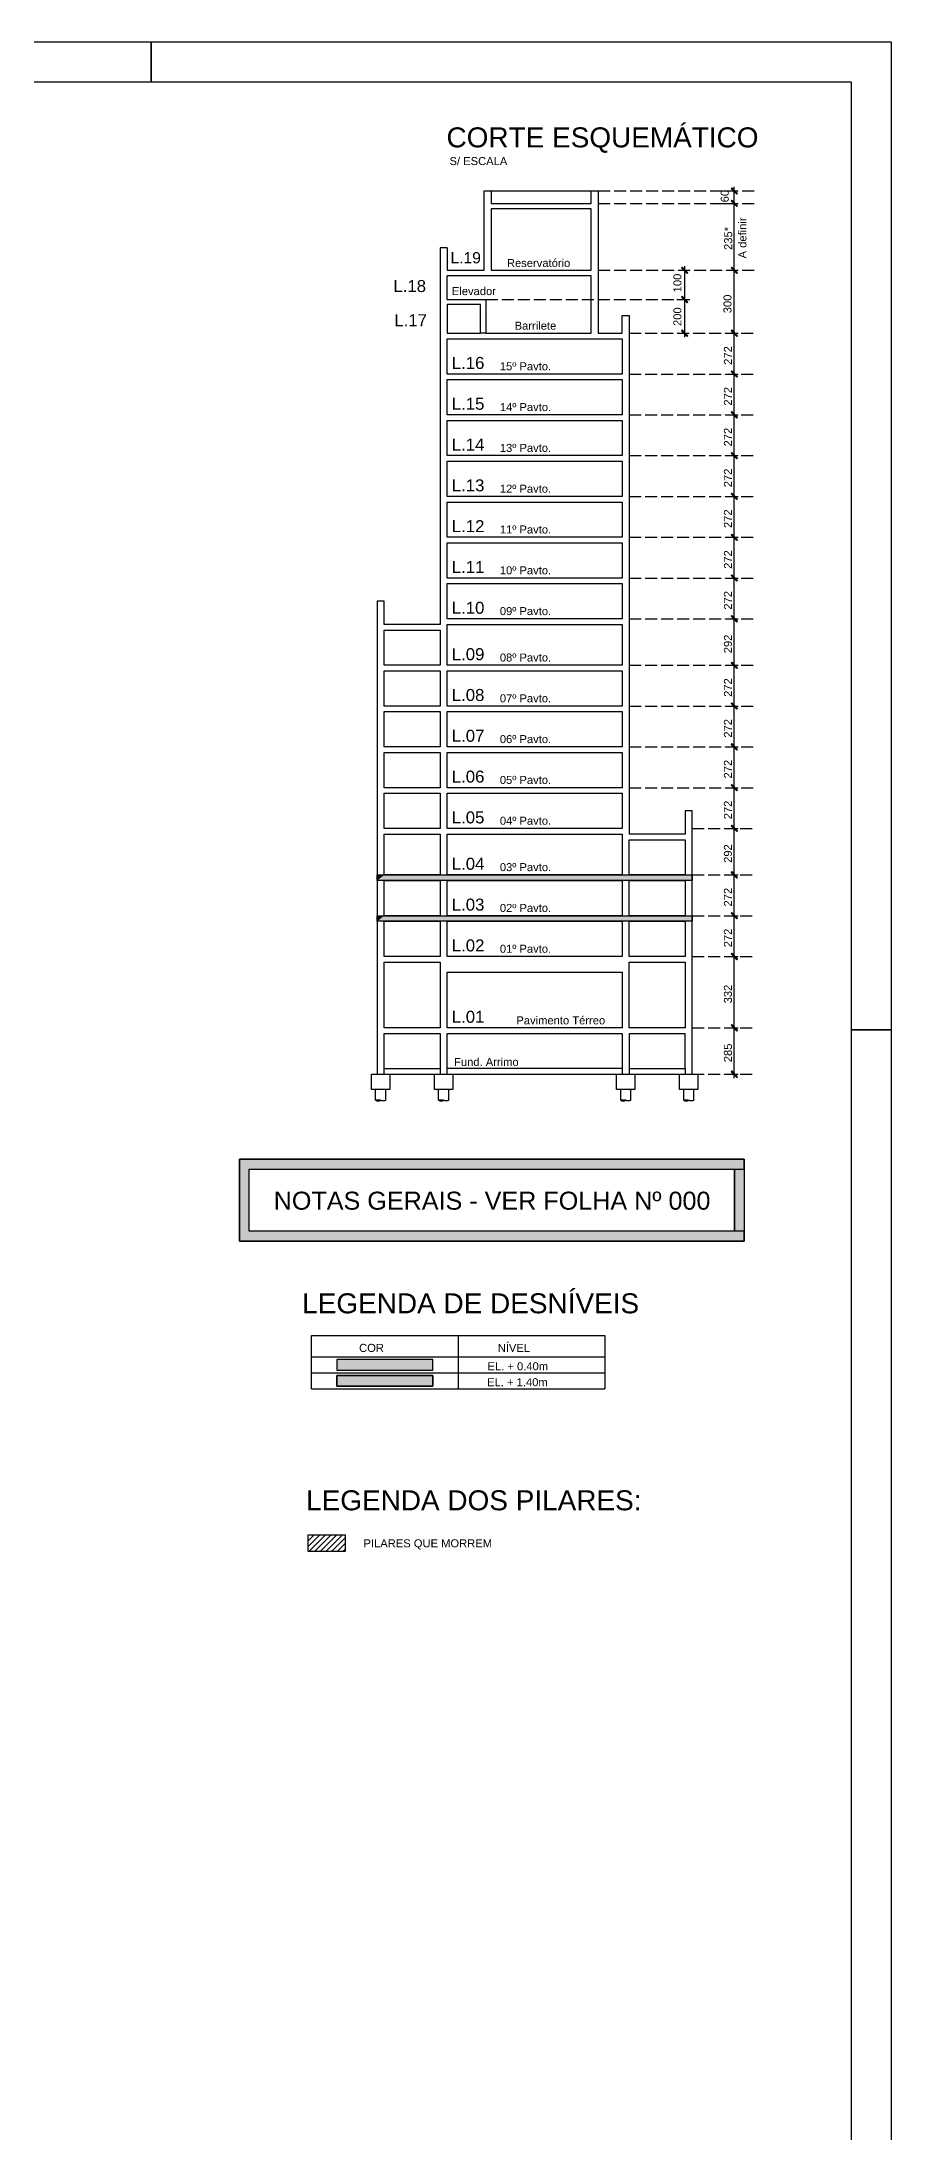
# Model space of a CAD drawing. Extents: x 0 to 119, y 0 to 84.
# Drawn here: x 97.7 to 118.9, y 31.8 to 84.1 of the extents above; entities that cross this region are included whole.
import ezdxf

# ---------------------------------------------------------------- set-up
doc = ezdxf.new("R2010")
doc.units = 0
doc.header["$MEASUREMENT"] = 0
doc.linetypes.add('ESTILO_TQS_0005', pattern=[0.4, 0.3, -0.1])
for name, color, linetype in [('1', 1, 'CONTINUOUS'), ('16', 10, 'CONTINUOUS'), ('2', 2, 'CONTINUOUS'), ('3', 3, 'CONTINUOUS'), ('4', 4, 'CONTINUOUS'), ('41', 41, 'CONTINUOUS'), ('5', 5, 'CONTINUOUS'), ('7', 7, 'CONTINUOUS'), ('8', 8, 'CONTINUOUS')]:
    doc.layers.add(name, color=color, linetype=linetype)
doc.styles.add('TQS_ARIAL', font='arial.ttf')

msp = doc.modelspace()

# ---------------------------------------------------------------- linework, layer by layer
at = {"layer": '1', "linetype": 'Continuous'}
for p, q in [((114.978347, 79.960665), (114.978347, 80.471772)), ((108.902285, 80.371772), (111.402285, 80.371772)), ((114.591565, 80.060665), (115.078347, 80.060665)), ((114.7015, 80.371772), (115.078347, 80.371772)), ((114.934956, 80.060665), (115.078347, 80.060665)), ((114.978347, 78.28858), (114.978347, 80.160665)), ((113.625111, 78.38858), (113.840489, 78.38858)), ((113.740489, 77.55694), (113.740489, 78.48858)), ((114.80666, 78.38858), (115.078347, 78.38858)), ((114.810012, 78.38858), (115.078347, 78.38858)), ((114.978347, 76.715436), (114.978347, 78.48858)), ((113.539544, 77.65694), (113.840489, 77.65694)), ((113.568803, 77.65694), (113.840489, 77.65694)), ((113.740489, 76.715436), (113.740489, 77.75694)), ((113.568803, 76.815436), (113.840489, 76.815436)), ((114.80666, 76.815436), (115.078347, 76.815436)), ((114.84166, 76.815436), (115.078347, 76.815436)), ((114.978347, 75.695436), (114.978347, 76.915436)), ((114.80666, 75.795436), (115.078347, 75.795436)), ((114.84166, 75.795436), (115.078347, 75.795436)), ((114.978347, 74.675436), (114.978347, 75.895436)), ((114.80666, 74.775436), (115.078347, 74.775436)), ((114.84166, 74.775436), (115.078347, 74.775436)), ((114.978347, 73.655436), (114.978347, 74.875436)), ((114.80666, 73.755436), (115.078347, 73.755436)), ((114.84166, 73.755436), (115.078347, 73.755436)), ((114.978347, 72.635436), (114.978347, 73.855436)), ((114.80666, 72.735436), (115.078347, 72.735436)), ((114.84166, 72.735436), (115.078347, 72.735436)), ((114.978347, 71.615436), (114.978347, 72.835436)), ((114.80666, 71.715436), (115.078347, 71.715436)), ((114.84166, 71.715436), (115.078347, 71.715436)), ((114.978347, 70.595436), (114.978347, 71.815436)), ((114.80666, 70.695436), (115.078347, 70.695436)), ((114.84166, 70.695436), (115.078347, 70.695436)), ((114.978347, 69.575436), (114.978347, 70.795436)), ((114.80666, 69.675436), (115.078347, 69.675436)), ((114.84166, 69.675436), (115.078347, 69.675436)), ((114.978347, 68.415436), (114.978347, 69.775436)), ((114.80666, 68.515436), (115.078347, 68.515436)), ((114.84166, 68.515436), (115.078347, 68.515436)), ((114.978347, 67.395436), (114.978347, 68.615436)), ((114.80666, 67.495436), (115.078347, 67.495436)), ((114.84166, 67.495436), (115.078347, 67.495436)), ((114.978347, 66.375436), (114.978347, 67.595436)), ((114.80666, 66.475436), (115.078347, 66.475436)), ((114.84166, 66.475436), (115.078347, 66.475436)), ((114.978347, 65.355436), (114.978347, 66.575436)), ((114.80666, 65.455436), (115.078347, 65.455436)), ((114.84166, 65.455436), (115.078347, 65.455436)), ((114.978347, 64.335436), (114.978347, 65.555436)), ((114.80666, 64.435436), (115.078347, 64.435436)), ((114.84166, 64.435436), (115.078347, 64.435436)), ((114.978347, 63.175436), (114.978347, 64.535436)), ((114.80666, 63.275436), (115.078347, 63.275436)), ((114.84166, 63.275436), (115.078347, 63.275436)), ((114.978347, 62.155436), (114.978347, 63.375436)), ((114.80666, 62.255436), (115.078347, 62.255436)), ((114.84166, 62.255436), (115.078347, 62.255436)), ((114.978347, 61.135436), (114.978347, 62.355436)), ((114.905301, 61.235436), (115.078347, 61.235436)), ((114.905301, 61.235436), (115.078347, 61.235436)), ((114.978347, 59.352354), (114.978347, 61.335436)), ((114.905301, 59.452354), (115.078347, 59.452354)), ((114.905301, 59.452354), (115.078347, 59.452354)), ((114.978347, 58.192362), (114.978347, 59.552354)), ((114.80666, 58.292362), (115.078347, 58.292362)), ((104.405023, 51.757744), (111.738283, 51.757744)), ((104.405023, 50.424427), (104.405023, 51.757744)), ((108.071653, 51.757744), (108.071653, 51.224411)), ((111.738283, 51.757744), (111.738283, 50.424427)), ((104.405023, 51.224427), (111.738283, 51.224427)), ((108.071653, 51.224411), (108.071653, 50.424427)), ((104.405023, 50.824421), (111.738283, 50.824421)), ((104.405023, 50.824421), (111.738283, 50.824421)), ((108.071653, 50.824421), (108.071653, 50.824421)), ((104.405023, 50.424427), (111.738283, 50.424427))]:
    msp.add_line(p, q, dxfattribs=at)
at = {"layer": '1', "linetype": 'ESTILO_TQS_0005'}
for p, q in [((111.577285, 80.371772), (115.486035, 80.371772)), ((111.577285, 80.060665), (115.486035, 80.060665)), ((111.577285, 78.38858), (115.472937, 78.38858)), ((108.770177, 77.65694), (113.91916, 77.65694)), ((112.352285, 76.815436), (115.486035, 76.815436)), ((112.352285, 75.795436), (115.486035, 75.795436)), ((112.352285, 74.775436), (115.486035, 74.775436)), ((112.352285, 73.755436), (115.486035, 73.755436)), ((112.352285, 72.735436), (115.486035, 72.735436)), ((112.352285, 71.715436), (115.486035, 71.715436)), ((112.352285, 70.695436), (115.486035, 70.695436)), ((112.352285, 69.675436), (115.486035, 69.675436)), ((112.352285, 68.515436), (115.486035, 68.515436)), ((112.352285, 67.495436), (115.486035, 67.495436)), ((112.352285, 66.475436), (115.486035, 66.475436)), ((112.352285, 65.455436), (115.486035, 65.455436)), ((113.927285, 64.435436), (115.486035, 64.435436)), ((113.927285, 63.275436), (115.486035, 63.275436)), ((113.927285, 62.255436), (115.486035, 62.255436)), ((113.927285, 61.235436), (115.486035, 61.235436)), ((113.927285, 59.452354), (115.486035, 59.452354)), ((113.927285, 58.292362), (115.486035, 58.292362))]:
    msp.add_line(p, q, dxfattribs=at)
at = {"layer": '1', "linetype": 'Continuous'}
for points in [[(44.900062, 84.099942), (63.400062, 84.099942), (63.400062, 83.099942), (63.400062, 84.099942), (81.900062, 84.099942), (81.900062, 83.099942), (81.900062, 84.099942), (100.400062, 84.099942), (100.400062, 83.099942), (100.400062, 84.099942), (118.900062, 84.099942), (118.900062, 59.399942), (117.900062, 59.399942), (118.900062, 59.399942), (118.900062, 29.699942)], [(115.057907, 80.309889), (114.915002, 80.452795), (114.897324, 80.435117), (115.04023, 80.292212), (115.057907, 80.309889)], [(115.057907, 79.998782), (114.915002, 80.141687), (114.897324, 80.12401), (115.04023, 79.981104), (115.057907, 79.998782)], [(115.057907, 79.998782), (114.915002, 80.141687), (114.897324, 80.12401), (115.04023, 79.981104), (115.057907, 79.998782)], [(113.82005, 78.326697), (113.677144, 78.469603), (113.659467, 78.451925), (113.802372, 78.30902), (113.82005, 78.326697)], [(115.057907, 78.326697), (114.915002, 78.469603), (114.897324, 78.451925), (115.04023, 78.30902), (115.057907, 78.326697)], [(115.057907, 78.326697), (114.915002, 78.469603), (114.897324, 78.451925), (115.04023, 78.30902), (115.057907, 78.326697)], [(113.82005, 77.595057), (113.677144, 77.737962), (113.659467, 77.720285), (113.802372, 77.577379), (113.82005, 77.595057)], [(113.82005, 77.595057), (113.677144, 77.737962), (113.659467, 77.720285), (113.802372, 77.577379), (113.82005, 77.595057)], [(113.82005, 76.753553), (113.677144, 76.896459), (113.659467, 76.878781), (113.802372, 76.735876), (113.82005, 76.753553)], [(115.057907, 76.753553), (114.915002, 76.896459), (114.897324, 76.878781), (115.04023, 76.735876), (115.057907, 76.753553)], [(115.057907, 76.753553), (114.915002, 76.896459), (114.897324, 76.878781), (115.04023, 76.735876), (115.057907, 76.753553)], [(115.057907, 75.733553), (114.915002, 75.876459), (114.897324, 75.858781), (115.04023, 75.715876), (115.057907, 75.733553)], [(115.057907, 75.733553), (114.915002, 75.876459), (114.897324, 75.858781), (115.04023, 75.715876), (115.057907, 75.733553)], [(115.057907, 74.713553), (114.915002, 74.856459), (114.897324, 74.838781), (115.04023, 74.695876), (115.057907, 74.713553)], [(115.057907, 74.713553), (114.915002, 74.856459), (114.897324, 74.838781), (115.04023, 74.695876), (115.057907, 74.713553)], [(115.057907, 73.693553), (114.915002, 73.836459), (114.897324, 73.818781), (115.04023, 73.675876), (115.057907, 73.693553)], [(115.057907, 73.693553), (114.915002, 73.836459), (114.897324, 73.818781), (115.04023, 73.675876), (115.057907, 73.693553)], [(115.057907, 72.673553), (114.915002, 72.816459), (114.897324, 72.798781), (115.04023, 72.655876), (115.057907, 72.673553)], [(115.057907, 72.673553), (114.915002, 72.816459), (114.897324, 72.798781), (115.04023, 72.655876), (115.057907, 72.673553)], [(115.057907, 71.653553), (114.915002, 71.796459), (114.897324, 71.778781), (115.04023, 71.635876), (115.057907, 71.653553)], [(115.057907, 71.653553), (114.915002, 71.796459), (114.897324, 71.778781), (115.04023, 71.635876), (115.057907, 71.653553)], [(115.057907, 70.633553), (114.915002, 70.776459), (114.897324, 70.758781), (115.04023, 70.615876), (115.057907, 70.633553)], [(115.057907, 70.633553), (114.915002, 70.776459), (114.897324, 70.758781), (115.04023, 70.615876), (115.057907, 70.633553)], [(115.057907, 69.613553), (114.915002, 69.756459), (114.897324, 69.738781), (115.04023, 69.595876), (115.057907, 69.613553)], [(115.057907, 69.613553), (114.915002, 69.756459), (114.897324, 69.738781), (115.04023, 69.595876), (115.057907, 69.613553)], [(115.057907, 68.453553), (114.915002, 68.596459), (114.897324, 68.578781), (115.04023, 68.435876), (115.057907, 68.453553)], [(115.057907, 68.453553), (114.915002, 68.596459), (114.897324, 68.578781), (115.04023, 68.435876), (115.057907, 68.453553)], [(115.057907, 67.433553), (114.915002, 67.576459), (114.897324, 67.558781), (115.04023, 67.415876), (115.057907, 67.433553)], [(115.057907, 67.433553), (114.915002, 67.576459), (114.897324, 67.558781), (115.04023, 67.415876), (115.057907, 67.433553)], [(115.057907, 66.413553), (114.915002, 66.556459), (114.897324, 66.538781), (115.04023, 66.395876), (115.057907, 66.413553)], [(115.057907, 66.413553), (114.915002, 66.556459), (114.897324, 66.538781), (115.04023, 66.395876), (115.057907, 66.413553)], [(115.057907, 65.393553), (114.915002, 65.536459), (114.897324, 65.518781), (115.04023, 65.375876), (115.057907, 65.393553)], [(115.057907, 65.393553), (114.915002, 65.536459), (114.897324, 65.518781), (115.04023, 65.375876), (115.057907, 65.393553)], [(115.057907, 64.373553), (114.915002, 64.516459), (114.897324, 64.498781), (115.04023, 64.355876), (115.057907, 64.373553)], [(115.057907, 64.373553), (114.915002, 64.516459), (114.897324, 64.498781), (115.04023, 64.355876), (115.057907, 64.373553)], [(115.057907, 63.213553), (114.915002, 63.356459), (114.897324, 63.338781), (115.04023, 63.195876), (115.057907, 63.213553)], [(115.057907, 63.213553), (114.915002, 63.356459), (114.897324, 63.338781), (115.04023, 63.195876), (115.057907, 63.213553)], [(115.057907, 62.193553), (114.915002, 62.336459), (114.897324, 62.318781), (115.04023, 62.175876), (115.057907, 62.193553)], [(115.057907, 62.193553), (114.915002, 62.336459), (114.897324, 62.318781), (115.04023, 62.175876), (115.057907, 62.193553)], [(115.057907, 61.173553), (114.915002, 61.316459), (114.897324, 61.298781), (115.04023, 61.155876), (115.057907, 61.173553)], [(115.057907, 61.173553), (114.915002, 61.316459), (114.897324, 61.298781), (115.04023, 61.155876), (115.057907, 61.173553)], [(115.057907, 59.390471), (114.915002, 59.533376), (114.897324, 59.515699), (115.04023, 59.372793), (115.057907, 59.390471)], [(115.057907, 59.390471), (114.915002, 59.533376), (114.897324, 59.515699), (115.04023, 59.372793), (115.057907, 59.390471)], [(115.057907, 58.23048), (114.915002, 58.373385), (114.897324, 58.355707), (115.04023, 58.212802), (115.057907, 58.23048)], [(102.606912, 56.169558), (102.606912, 54.122033), (115.227894, 54.122033), (115.227894, 54.370172), (102.854994, 54.370172), (102.854994, 55.921477), (115.227894, 55.921477), (115.227894, 56.169558), (102.606912, 56.169558)], [(114.979813, 55.921477), (115.227894, 55.921477), (115.227894, 54.370172), (114.979813, 54.370172), (114.979813, 55.921477)], [(105.03835, 50.891094), (107.438326, 50.891094), (107.438326, 51.157756), (105.03835, 51.157756), (105.03835, 50.891094)], [(105.03835, 50.491104), (107.438326, 50.491104), (107.438326, 50.757767), (105.03835, 50.757767), (105.03835, 50.491104)]]:
    msp.add_lwpolyline(points, dxfattribs=at)
for points in [[(115.057907, 80.309889), (114.915002, 80.452795), (114.897324, 80.435117)], [(115.057907, 80.309889), (114.897324, 80.435117), (115.04023, 80.292212)], [(115.057907, 79.998782), (114.915002, 80.141687), (114.897324, 80.12401)], [(115.057907, 79.998782), (114.915002, 80.141687), (114.897324, 80.12401)], [(115.057907, 79.998782), (114.897324, 80.12401), (115.04023, 79.981104)], [(115.057907, 79.998782), (114.897324, 80.12401), (115.04023, 79.981104)], [(115.057907, 80.309889), (115.04023, 80.292212), (115.057907, 80.309889)], [(115.057907, 79.998782), (115.04023, 79.981104), (115.057907, 79.998782)], [(115.057907, 79.998782), (115.04023, 79.981104), (115.057907, 79.998782)], [(113.82005, 78.326697), (113.677144, 78.469603), (113.659467, 78.451925)], [(113.82005, 78.326697), (113.659467, 78.451925), (113.802372, 78.30902)], [(115.057907, 78.326697), (114.915002, 78.469603), (114.897324, 78.451925)], [(115.057907, 78.326697), (114.915002, 78.469603), (114.897324, 78.451925)], [(115.057907, 78.326697), (114.897324, 78.451925), (115.04023, 78.30902)], [(115.057907, 78.326697), (114.897324, 78.451925), (115.04023, 78.30902)], [(113.82005, 78.326697), (113.802372, 78.30902), (113.82005, 78.326697)], [(115.057907, 78.326697), (115.04023, 78.30902), (115.057907, 78.326697)], [(115.057907, 78.326697), (115.04023, 78.30902), (115.057907, 78.326697)], [(113.82005, 77.595057), (113.677144, 77.737962), (113.659467, 77.720285)], [(113.82005, 77.595057), (113.677144, 77.737962), (113.659467, 77.720285)], [(113.82005, 77.595057), (113.659467, 77.720285), (113.802372, 77.577379)], [(113.82005, 77.595057), (113.659467, 77.720285), (113.802372, 77.577379)], [(113.82005, 77.595057), (113.802372, 77.577379), (113.82005, 77.595057)], [(113.82005, 77.595057), (113.802372, 77.577379), (113.82005, 77.595057)], [(113.82005, 76.753553), (113.677144, 76.896459), (113.659467, 76.878781)], [(113.82005, 76.753553), (113.659467, 76.878781), (113.802372, 76.735876)], [(115.057907, 76.753553), (114.915002, 76.896459), (114.897324, 76.878781)], [(115.057907, 76.753553), (114.915002, 76.896459), (114.897324, 76.878781)], [(115.057907, 76.753553), (114.897324, 76.878781), (115.04023, 76.735876)], [(115.057907, 76.753553), (114.897324, 76.878781), (115.04023, 76.735876)], [(113.82005, 76.753553), (113.802372, 76.735876), (113.82005, 76.753553)], [(115.057907, 76.753553), (115.04023, 76.735876), (115.057907, 76.753553)], [(115.057907, 76.753553), (115.04023, 76.735876), (115.057907, 76.753553)], [(115.057907, 75.733553), (114.915002, 75.876459), (114.897324, 75.858781)], [(115.057907, 75.733553), (114.915002, 75.876459), (114.897324, 75.858781)], [(115.057907, 75.733553), (114.897324, 75.858781), (115.04023, 75.715876)], [(115.057907, 75.733553), (114.897324, 75.858781), (115.04023, 75.715876)], [(115.057907, 75.733553), (115.04023, 75.715876), (115.057907, 75.733553)], [(115.057907, 75.733553), (115.04023, 75.715876), (115.057907, 75.733553)], [(115.057907, 74.713553), (114.915002, 74.856459), (114.897324, 74.838781)], [(115.057907, 74.713553), (114.915002, 74.856459), (114.897324, 74.838781)], [(115.057907, 74.713553), (114.897324, 74.838781), (115.04023, 74.695876)], [(115.057907, 74.713553), (114.897324, 74.838781), (115.04023, 74.695876)], [(115.057907, 74.713553), (115.04023, 74.695876), (115.057907, 74.713553)], [(115.057907, 74.713553), (115.04023, 74.695876), (115.057907, 74.713553)], [(115.057907, 73.693553), (114.915002, 73.836459), (114.897324, 73.818781)], [(115.057907, 73.693553), (114.915002, 73.836459), (114.897324, 73.818781)], [(115.057907, 73.693553), (114.897324, 73.818781), (115.04023, 73.675876)], [(115.057907, 73.693553), (114.897324, 73.818781), (115.04023, 73.675876)], [(115.057907, 73.693553), (115.04023, 73.675876), (115.057907, 73.693553)], [(115.057907, 73.693553), (115.04023, 73.675876), (115.057907, 73.693553)], [(115.057907, 72.673553), (114.915002, 72.816459), (114.897324, 72.798781)], [(115.057907, 72.673553), (114.915002, 72.816459), (114.897324, 72.798781)], [(115.057907, 72.673553), (114.897324, 72.798781), (115.04023, 72.655876)], [(115.057907, 72.673553), (114.897324, 72.798781), (115.04023, 72.655876)], [(115.057907, 72.673553), (115.04023, 72.655876), (115.057907, 72.673553)], [(115.057907, 72.673553), (115.04023, 72.655876), (115.057907, 72.673553)], [(115.057907, 71.653553), (114.915002, 71.796459), (114.897324, 71.778781)], [(115.057907, 71.653553), (114.915002, 71.796459), (114.897324, 71.778781)], [(115.057907, 71.653553), (114.897324, 71.778781), (115.04023, 71.635876)], [(115.057907, 71.653553), (114.897324, 71.778781), (115.04023, 71.635876)], [(115.057907, 71.653553), (115.04023, 71.635876), (115.057907, 71.653553)], [(115.057907, 71.653553), (115.04023, 71.635876), (115.057907, 71.653553)], [(115.057907, 70.633553), (114.915002, 70.776459), (114.897324, 70.758781)], [(115.057907, 70.633553), (114.915002, 70.776459), (114.897324, 70.758781)], [(115.057907, 70.633553), (114.897324, 70.758781), (115.04023, 70.615876)], [(115.057907, 70.633553), (114.897324, 70.758781), (115.04023, 70.615876)], [(115.057907, 70.633553), (115.04023, 70.615876), (115.057907, 70.633553)], [(115.057907, 70.633553), (115.04023, 70.615876), (115.057907, 70.633553)], [(115.057907, 69.613553), (114.915002, 69.756459), (114.897324, 69.738781)], [(115.057907, 69.613553), (114.915002, 69.756459), (114.897324, 69.738781)], [(115.057907, 69.613553), (114.897324, 69.738781), (115.04023, 69.595876)], [(115.057907, 69.613553), (114.897324, 69.738781), (115.04023, 69.595876)], [(115.057907, 69.613553), (115.04023, 69.595876), (115.057907, 69.613553)], [(115.057907, 69.613553), (115.04023, 69.595876), (115.057907, 69.613553)], [(115.057907, 68.453553), (114.915002, 68.596459), (114.897324, 68.578781)], [(115.057907, 68.453553), (114.915002, 68.596459), (114.897324, 68.578781)], [(115.057907, 68.453553), (114.897324, 68.578781), (115.04023, 68.435876)], [(115.057907, 68.453553), (114.897324, 68.578781), (115.04023, 68.435876)], [(115.057907, 68.453553), (115.04023, 68.435876), (115.057907, 68.453553)], [(115.057907, 68.453553), (115.04023, 68.435876), (115.057907, 68.453553)], [(115.057907, 67.433553), (114.915002, 67.576459), (114.897324, 67.558781)], [(115.057907, 67.433553), (114.915002, 67.576459), (114.897324, 67.558781)], [(115.057907, 67.433553), (114.897324, 67.558781), (115.04023, 67.415876)], [(115.057907, 67.433553), (114.897324, 67.558781), (115.04023, 67.415876)], [(115.057907, 67.433553), (115.04023, 67.415876), (115.057907, 67.433553)], [(115.057907, 67.433553), (115.04023, 67.415876), (115.057907, 67.433553)], [(115.057907, 66.413553), (114.915002, 66.556459), (114.897324, 66.538781)], [(115.057907, 66.413553), (114.915002, 66.556459), (114.897324, 66.538781)], [(115.057907, 66.413553), (114.897324, 66.538781), (115.04023, 66.395876)], [(115.057907, 66.413553), (114.897324, 66.538781), (115.04023, 66.395876)], [(115.057907, 66.413553), (115.04023, 66.395876), (115.057907, 66.413553)], [(115.057907, 66.413553), (115.04023, 66.395876), (115.057907, 66.413553)], [(115.057907, 65.393553), (114.915002, 65.536459), (114.897324, 65.518781)], [(115.057907, 65.393553), (114.915002, 65.536459), (114.897324, 65.518781)], [(115.057907, 65.393553), (114.897324, 65.518781), (115.04023, 65.375876)], [(115.057907, 65.393553), (114.897324, 65.518781), (115.04023, 65.375876)], [(115.057907, 65.393553), (115.04023, 65.375876), (115.057907, 65.393553)], [(115.057907, 65.393553), (115.04023, 65.375876), (115.057907, 65.393553)], [(115.057907, 64.373553), (114.915002, 64.516459), (114.897324, 64.498781)], [(115.057907, 64.373553), (114.915002, 64.516459), (114.897324, 64.498781)], [(115.057907, 64.373553), (114.897324, 64.498781), (115.04023, 64.355876)], [(115.057907, 64.373553), (114.897324, 64.498781), (115.04023, 64.355876)], [(115.057907, 64.373553), (115.04023, 64.355876), (115.057907, 64.373553)], [(115.057907, 64.373553), (115.04023, 64.355876), (115.057907, 64.373553)], [(115.057907, 63.213553), (114.915002, 63.356459), (114.897324, 63.338781)], [(115.057907, 63.213553), (114.915002, 63.356459), (114.897324, 63.338781)], [(115.057907, 63.213553), (114.897324, 63.338781), (115.04023, 63.195876)], [(115.057907, 63.213553), (114.897324, 63.338781), (115.04023, 63.195876)], [(115.057907, 63.213553), (115.04023, 63.195876), (115.057907, 63.213553)], [(115.057907, 63.213553), (115.04023, 63.195876), (115.057907, 63.213553)], [(115.057907, 62.193553), (114.915002, 62.336459), (114.897324, 62.318781)], [(115.057907, 62.193553), (114.915002, 62.336459), (114.897324, 62.318781)], [(115.057907, 62.193553), (114.897324, 62.318781), (115.04023, 62.175876)], [(115.057907, 62.193553), (114.897324, 62.318781), (115.04023, 62.175876)], [(115.057907, 62.193553), (115.04023, 62.175876), (115.057907, 62.193553)], [(115.057907, 62.193553), (115.04023, 62.175876), (115.057907, 62.193553)], [(115.057907, 61.173553), (114.915002, 61.316459), (114.897324, 61.298781)], [(115.057907, 61.173553), (114.915002, 61.316459), (114.897324, 61.298781)], [(115.057907, 61.173553), (114.897324, 61.298781), (115.04023, 61.155876)], [(115.057907, 61.173553), (114.897324, 61.298781), (115.04023, 61.155876)], [(115.057907, 61.173553), (115.04023, 61.155876), (115.057907, 61.173553)], [(115.057907, 61.173553), (115.04023, 61.155876), (115.057907, 61.173553)], [(115.057907, 59.390471), (114.915002, 59.533376), (114.897324, 59.515699)], [(115.057907, 59.390471), (114.915002, 59.533376), (114.897324, 59.515699)], [(115.057907, 59.390471), (114.897324, 59.515699), (115.04023, 59.372793)], [(115.057907, 59.390471), (114.897324, 59.515699), (115.04023, 59.372793)], [(115.057907, 59.390471), (115.04023, 59.372793), (115.057907, 59.390471)], [(115.057907, 59.390471), (115.04023, 59.372793), (115.057907, 59.390471)], [(115.057907, 58.23048), (114.915002, 58.373385), (114.897324, 58.355707)], [(115.057907, 58.23048), (114.897324, 58.355707), (115.04023, 58.212802)], [(115.057907, 58.23048), (115.04023, 58.212802), (115.057907, 58.23048)], [(115.227894, 56.169558), (102.606912, 56.169558), (102.854994, 55.921477)], [(102.854994, 55.921477), (102.606912, 56.169558), (102.854994, 54.370172)], [(102.606912, 56.169558), (102.606912, 54.122033), (102.854994, 54.370172)], [(115.227894, 55.921477), (115.227894, 56.169558), (102.854994, 55.921477)], [(114.979813, 55.921477), (115.227894, 55.921477), (115.227894, 54.370172)], [(114.979813, 55.921477), (115.227894, 54.370172), (114.979813, 54.370172)], [(114.979813, 55.921477), (114.979813, 54.370172), (114.979813, 55.921477)], [(102.854994, 54.370172), (102.606912, 54.122033), (115.227894, 54.122033)], [(115.227894, 54.122033), (115.227894, 54.370172), (102.854994, 54.370172)]]:
    msp.add_solid(points, dxfattribs=at)
at = {"layer": '16', "linetype": 'Continuous'}
msp.add_lwpolyline([(105.03835, 50.757767), (107.438326, 50.757767), (107.438326, 50.491104), (105.03835, 50.491104), (105.03835, 50.757767)], dxfattribs=at)
for points in [[(105.03835, 50.757767), (107.438326, 50.757767), (107.438326, 50.491104)], [(105.03835, 50.757767), (107.438326, 50.491104), (105.03835, 50.491104)], [(105.03835, 50.757767), (105.03835, 50.491104), (105.03835, 50.757767)]]:
    msp.add_solid(points, dxfattribs=at)
at = {"layer": '2', "linetype": 'Continuous'}
for p, q in [((114.491565, 80.060665), (114.491565, 80.060665)), ((114.6015, 80.371772), (114.6015, 80.371772)), ((114.834956, 80.060665), (114.834956, 80.060665)), ((113.525111, 78.38858), (113.525111, 78.38858)), ((114.70666, 78.38858), (114.70666, 78.38858)), ((114.710012, 78.38858), (114.710012, 78.38858)), ((113.439544, 77.65694), (113.439544, 77.65694)), ((113.468803, 77.65694), (113.468803, 77.65694)), ((113.468803, 76.815436), (113.468803, 76.815436)), ((114.70666, 76.815436), (114.70666, 76.815436)), ((114.74166, 76.815436), (114.74166, 76.815436)), ((114.70666, 75.795436), (114.70666, 75.795436)), ((114.74166, 75.795436), (114.74166, 75.795436)), ((114.70666, 74.775436), (114.70666, 74.775436)), ((114.74166, 74.775436), (114.74166, 74.775436)), ((114.70666, 73.755436), (114.70666, 73.755436)), ((114.74166, 73.755436), (114.74166, 73.755436)), ((114.70666, 72.735436), (114.70666, 72.735436)), ((114.74166, 72.735436), (114.74166, 72.735436)), ((114.70666, 71.715436), (114.70666, 71.715436)), ((114.74166, 71.715436), (114.74166, 71.715436)), ((114.70666, 70.695436), (114.70666, 70.695436)), ((114.74166, 70.695436), (114.74166, 70.695436)), ((114.70666, 69.675436), (114.70666, 69.675436)), ((114.74166, 69.675436), (114.74166, 69.675436)), ((114.70666, 68.515436), (114.70666, 68.515436)), ((114.74166, 68.515436), (114.74166, 68.515436)), ((114.70666, 67.495436), (114.70666, 67.495436)), ((114.74166, 67.495436), (114.74166, 67.495436)), ((114.70666, 66.475436), (114.70666, 66.475436)), ((114.74166, 66.475436), (114.74166, 66.475436)), ((114.70666, 65.455436), (114.70666, 65.455436)), ((114.74166, 65.455436), (114.74166, 65.455436)), ((114.70666, 64.435436), (114.70666, 64.435436)), ((114.74166, 64.435436), (114.74166, 64.435436)), ((114.70666, 63.275436), (114.70666, 63.275436)), ((114.74166, 63.275436), (114.74166, 63.275436)), ((114.70666, 62.255436), (114.70666, 62.255436)), ((114.74166, 62.255436), (114.74166, 62.255436)), ((114.805301, 61.235436), (114.805301, 61.235436)), ((114.805301, 61.235436), (114.805301, 61.235436)), ((114.805301, 59.452354), (114.805301, 59.452354)), ((114.805301, 59.452354), (114.805301, 59.452354)), ((114.70666, 58.292362), (114.70666, 58.292362)), ((104.328604, 46.487269), (104.618008, 46.776674)), ((104.328604, 46.628691), (104.476587, 46.776674)), ((104.328604, 46.770112), (104.335166, 46.776674)), ((104.34532, 46.362564), (104.75943, 46.776674)), ((104.486742, 46.362564), (104.900851, 46.776674)), ((104.628163, 46.362564), (105.042273, 46.776674)), ((104.769584, 46.362564), (105.183694, 46.776674)), ((104.911006, 46.362564), (105.253386, 46.704944)), ((105.052427, 46.362564), (105.253386, 46.563523)), ((105.193848, 46.362564), (105.253386, 46.422101))]:
    msp.add_line(p, q, dxfattribs=at)
for points in [[(102.606912, 56.169558), (115.227894, 56.169558), (115.227894, 54.122033), (102.606912, 54.122033), (102.606912, 56.169558)], [(102.606912, 56.169558), (115.227894, 56.169558), (115.227894, 54.122033), (102.606912, 54.122033), (102.606912, 56.169558)], [(102.854994, 55.921477), (114.979813, 55.921477), (114.979813, 54.370115), (102.854994, 54.370115), (102.854994, 55.921477)]]:
    msp.add_lwpolyline(points, dxfattribs=at)
at = {"layer": '3', "linetype": 'Continuous'}
for p, q in [((107.802285, 77.65694), (107.802285, 78.24858)), ((107.802285, 59.312354), (112.177285, 59.312354)), ((107.802285, 58.292354), (107.802285, 59.312354)), ((112.177285, 59.312354), (112.177285, 58.432362)), ((112.352285, 59.312354), (112.352285, 58.432362)), ((112.352285, 59.312354), (113.752285, 59.312354)), ((113.752285, 58.432362), (113.752285, 59.312354)), ((106.227285, 58.432362), (107.627285, 58.432362)), ((106.368218, 58.292354), (107.486352, 58.292354)), ((112.177285, 58.432362), (107.802285, 58.432362)), ((107.943218, 58.292354), (112.177285, 58.292362)), ((112.177285, 58.432362), (112.177285, 58.292362)), ((112.352285, 58.432362), (113.752285, 58.432362)), ((112.352285, 58.432362), (112.352285, 58.292362)), ((112.49415, 58.292362), (113.611352, 58.292362)), ((113.752285, 58.432362), (113.752285, 58.292362)), ((106.01272, 57.640953), (106.01272, 57.910531)), ((106.26685, 57.640953), (106.26685, 57.910531)), ((107.58772, 57.640953), (107.58772, 57.910531)), ((107.84185, 57.640953), (107.84185, 57.910531)), ((112.138653, 57.640962), (112.138653, 57.91054)), ((112.392782, 57.640962), (112.392782, 57.91054)), ((113.71272, 57.640962), (113.71272, 57.91054)), ((113.96685, 57.640962), (113.96685, 57.91054))]:
    msp.add_line(p, q, dxfattribs=at)
for points in [[(107.802285, 78.94858), (107.802285, 78.38858), (108.727285, 78.38858), (108.727285, 80.371772), (108.902285, 80.371772), (108.902285, 80.060665), (111.402285, 80.060665), (111.402285, 80.371772), (111.577285, 80.371772), (111.577285, 76.815436), (112.177285, 76.815436), (112.177285, 77.255436), (112.352285, 77.255436), (112.352285, 64.295436)], [(108.902285, 79.920665), (108.902285, 78.38858), (111.402285, 78.38858), (111.402285, 79.920665), (108.902285, 79.920665)], [(107.802285, 78.94858), (107.627285, 78.94858), (107.627285, 69.535436)], [(108.770177, 76.815436), (111.402285, 76.815436), (111.402285, 78.24858), (107.802285, 78.24858)], [(107.802285, 77.65694), (108.770177, 77.65694), (108.770177, 76.815436), (108.630177, 76.815436), (108.630177, 77.532008), (107.802285, 77.532008), (107.802285, 76.815436), (108.630177, 76.815436)], [(107.802285, 76.675436), (112.177285, 76.675436), (112.177285, 75.795436), (107.802285, 75.795436), (107.802285, 76.675436)], [(107.802285, 75.655436), (112.177285, 75.655436), (112.177285, 74.775436), (107.802285, 74.775436), (107.802285, 75.655436)], [(107.802285, 74.635436), (112.177285, 74.635436), (112.177285, 73.755436), (107.802285, 73.755436), (107.802285, 74.635436)], [(107.802285, 73.615436), (112.177285, 73.615436), (112.177285, 72.735436), (107.802285, 72.735436), (107.802285, 73.615436)], [(107.802285, 72.595436), (112.177285, 72.595436), (112.177285, 71.715436), (107.802285, 71.715436), (107.802285, 72.595436)], [(107.802285, 71.575436), (112.177285, 71.575436), (112.177285, 70.695436), (107.802285, 70.695436), (107.802285, 71.575436)], [(107.802285, 70.555436), (112.177285, 70.555436), (112.177285, 69.675436), (107.802285, 69.675436), (107.802285, 70.555436)], [(107.627285, 69.535436), (106.227285, 69.535436), (106.227285, 70.115436), (106.052285, 70.115436), (106.052285, 58.292354)], [(107.802285, 69.535436), (112.177285, 69.535436), (112.177285, 68.515436), (107.802285, 68.515436), (107.802285, 69.535436)], [(106.227285, 69.395436), (107.627285, 69.395436), (107.627285, 68.515436), (106.227285, 68.515436), (106.227285, 69.395436)], [(106.227285, 68.375436), (107.627285, 68.375436), (107.627285, 67.495436), (106.227285, 67.495436), (106.227285, 68.375436)], [(107.802285, 68.375436), (112.177285, 68.375436), (112.177285, 67.495436), (107.802285, 67.495436), (107.802285, 68.375436)], [(106.227285, 67.355436), (107.627285, 67.355436), (107.627285, 66.475436), (106.227285, 66.475436), (106.227285, 67.355436)], [(107.802285, 67.355436), (112.177285, 67.355436), (112.177285, 66.475436), (107.802285, 66.475436), (107.802285, 67.355436)], [(106.227285, 66.335436), (107.627285, 66.335436), (107.627285, 65.455436), (106.227285, 65.455436), (106.227285, 66.335436)], [(107.802285, 66.335436), (112.177285, 66.335436), (112.177285, 65.455436), (107.802285, 65.455436), (107.802285, 66.335436)], [(106.227285, 65.315436), (107.627285, 65.315436), (107.627285, 64.435436), (106.227285, 64.435436), (106.227285, 65.315436)], [(107.802285, 65.315436), (112.177285, 65.315436), (112.177285, 64.435436), (107.802285, 64.435436), (107.802285, 65.315436)], [(113.927285, 58.292362), (113.927285, 64.875436), (113.752285, 64.875436), (113.752285, 64.295436), (112.352285, 64.295436)], [(106.227285, 64.295436), (107.627285, 64.295436), (107.627285, 63.275436), (106.227285, 63.275436), (106.227285, 64.295436)], [(107.802285, 64.295436), (112.177285, 64.295436), (112.177285, 63.275436), (107.802285, 63.275436), (107.802285, 64.295436)], [(112.352285, 64.155436), (113.752285, 64.155436), (113.752285, 63.275436), (112.352285, 63.275436), (112.352285, 64.155436)], [(106.227285, 63.135436), (107.627285, 63.135436), (107.627285, 62.255436), (106.227285, 62.255436), (106.227285, 63.135436)], [(107.802285, 63.135436), (112.177285, 63.135436), (112.177285, 62.255436), (107.802285, 62.255436), (107.802285, 63.135436)], [(112.352285, 63.135436), (113.752285, 63.135436), (113.752285, 62.255436), (112.352285, 62.255436), (112.352285, 63.135436)], [(106.227285, 62.115436), (107.627285, 62.115436), (107.627285, 61.235436), (106.227285, 61.235436), (106.227285, 62.115436)], [(107.802285, 62.115436), (112.177285, 62.115436), (112.177285, 61.235436), (107.802285, 61.235436), (107.802285, 62.115436)], [(112.352285, 62.115436), (113.752285, 62.115436), (113.752285, 61.235436), (112.352285, 61.235436), (112.352285, 62.115436)], [(106.227285, 61.095436), (107.627285, 61.095436), (107.627285, 59.452354), (106.227285, 59.452354), (106.227285, 61.095436)], [(107.802285, 60.845895), (112.177285, 60.845895), (112.177285, 59.452354), (107.802285, 59.452354), (107.802285, 60.845895)], [(112.352285, 61.095436), (113.752285, 61.095436), (113.752285, 59.452354), (112.352285, 59.452354), (112.352285, 61.095436)], [(106.227285, 58.292354), (106.227285, 59.312354), (107.627285, 59.312354), (107.627285, 58.292354)], [(105.911352, 58.292354), (106.368218, 58.292354), (106.368218, 57.910531), (105.911352, 57.910531), (105.911352, 58.292354)], [(107.486352, 58.292354), (107.943218, 58.292354), (107.943218, 57.910531), (107.486352, 57.910531), (107.486352, 58.292354)], [(112.037285, 58.292362), (112.49415, 58.292362), (112.49415, 57.91054), (112.037285, 57.91054), (112.037285, 58.292362)], [(113.611352, 58.292362), (114.068218, 58.292362), (114.068218, 57.91054), (113.611352, 57.91054), (113.611352, 58.292362)], [(106.01272, 57.640953), (106.02266, 57.645616), (106.032378, 57.649286), (106.045926, 57.653072), (106.068537, 57.656229), (106.093411, 57.655374), (106.115123, 57.650859), (106.125659, 57.6473), (106.139785, 57.640953)], [(106.26685, 57.640953), (106.25691, 57.636292), (106.247192, 57.632622), (106.233644, 57.628836), (106.211034, 57.625679), (106.186159, 57.626533), (106.164447, 57.631049), (106.153911, 57.634609), (106.139785, 57.640953)], [(107.58772, 57.640953), (107.59766, 57.645616), (107.607378, 57.649286), (107.620926, 57.653072), (107.643537, 57.656229), (107.668411, 57.655374), (107.690123, 57.650859), (107.700659, 57.6473), (107.714785, 57.640953)], [(107.84185, 57.640953), (107.83191, 57.636292), (107.822192, 57.632622), (107.808644, 57.628836), (107.786034, 57.625679), (107.761159, 57.626533), (107.739447, 57.631049), (107.728911, 57.634609), (107.714785, 57.640953)], [(112.138653, 57.640962), (112.148593, 57.645625), (112.158311, 57.649295), (112.171858, 57.653081), (112.194469, 57.656238), (112.219343, 57.655382), (112.241055, 57.650867), (112.251591, 57.647309), (112.265718, 57.640962)], [(112.392782, 57.640962), (112.382842, 57.636301), (112.373125, 57.632631), (112.359577, 57.628844), (112.336966, 57.625687), (112.312092, 57.626542), (112.29038, 57.631058), (112.279844, 57.634617), (112.265718, 57.640962)], [(113.71272, 57.640962), (113.72266, 57.645625), (113.732378, 57.649295), (113.745926, 57.653081), (113.768537, 57.656238), (113.793411, 57.655382), (113.815123, 57.650867), (113.825659, 57.647309), (113.839785, 57.640962)], [(113.96685, 57.640962), (113.95691, 57.636301), (113.947192, 57.632631), (113.933644, 57.628844), (113.911034, 57.625687), (113.886159, 57.626542), (113.864447, 57.631058), (113.853911, 57.634617), (113.839785, 57.640962)]]:
    msp.add_lwpolyline(points, dxfattribs=at)
for centre in [(106.076253, 57.717022), (107.651253, 57.717022), (112.202185, 57.717031), (113.776253, 57.717031)]:
    msp.add_arc(centre, 0.09911, 230.131189, 309.868811, dxfattribs=at)
at = {"layer": '41', "linetype": 'Continuous'}
msp.add_lwpolyline([(105.03835, 51.157756), (105.03835, 50.891094), (107.438326, 50.891094), (107.438326, 51.157756), (105.03835, 51.157756)], dxfattribs=at)
for points in [[(105.03835, 51.157756), (105.03835, 50.891094), (107.438326, 50.891094)], [(105.03835, 51.157756), (107.438326, 50.891094), (107.438326, 51.157756)], [(105.03835, 51.157756), (107.438326, 51.157756), (105.03835, 51.157756)]]:
    msp.add_solid(points, dxfattribs=at)
at = {"layer": '5', "linetype": 'Continuous'}
msp.add_lwpolyline([(104.328604, 46.776674), (105.253386, 46.776674), (105.253386, 46.362564), (104.328604, 46.362564), (104.328604, 46.776674)], dxfattribs=at)
at = {"layer": '7', "linetype": 'Continuous'}
for p, q in [((2.500062, 83.099942), (117.900062, 83.099942)), ((117.900062, 83.099942), (117.900062, 0.999942))]:
    msp.add_line(p, q, dxfattribs=at)
at = {"layer": '8', "linetype": 'Continuous'}
for points in [[(106.227285, 63.275436), (113.927285, 63.275436), (113.927285, 63.135436), (106.052285, 63.135436), (106.052285, 63.275436), (106.227285, 63.275436)], [(106.227285, 62.255436), (113.927285, 62.255436), (113.927285, 62.115436), (106.052285, 62.115436), (106.052285, 62.255436), (106.227285, 62.255436)]]:
    msp.add_lwpolyline(points, dxfattribs=at)
for points in [[(106.227285, 63.275436), (113.927285, 63.135436), (106.052285, 63.135436)], [(106.227285, 63.275436), (106.052285, 63.135436), (106.052285, 63.275436)], [(106.227285, 63.275436), (106.052285, 63.275436), (106.227285, 63.275436)], [(106.227285, 63.275436), (113.927285, 63.275436), (113.927285, 63.135436)], [(106.227285, 62.255436), (113.927285, 62.115436), (106.052285, 62.115436)], [(106.227285, 62.255436), (106.052285, 62.115436), (106.052285, 62.255436)], [(106.227285, 62.255436), (106.052285, 62.255436), (106.227285, 62.255436)], [(106.227285, 62.255436), (113.927285, 62.255436), (113.927285, 62.115436)]]:
    msp.add_solid(points, dxfattribs=at)

# ---------------------------------------------------------------- texts
at = {"layer": '2', "linetype": 'Continuous', "style": 'TQS_ARIAL'}
for s, height, p in [('S/ ESCALA', 0.2, (107.859703, 81.018495)), ('Reservatório', 0.2, (109.294934, 78.470876)), ('Elevador', 0.2, (107.917603, 77.768286)), ('Barrilete', 0.2, (109.48768, 76.903238)), ('15º Pavto.', 0.2, (109.117563, 75.889097)), ('14º Pavto.', 0.2, (109.117563, 74.869097)), ('13º Pavto.', 0.2, (109.117563, 73.849097)), ('12º Pavto.', 0.2, (109.117563, 72.829097)), ('11º Pavto.', 0.2, (109.117563, 71.809097)), ('10º Pavto.', 0.2, (109.117563, 70.789097)), ('09º Pavto.', 0.2, (109.117563, 69.769097)), ('08º Pavto.', 0.2, (109.117563, 68.609097)), ('07º Pavto.', 0.2, (109.117563, 67.589097)), ('06º Pavto.', 0.2, (109.117563, 66.569097)), ('05º Pavto.', 0.2, (109.117563, 65.549097)), ('04º Pavto.', 0.2, (109.117563, 64.529097)), ('03º Pavto.', 0.2, (109.117563, 63.369097)), ('02º Pavto.', 0.2, (109.117563, 62.349097)), ('01º Pavto.', 0.2, (109.117563, 61.329097)), ('Pavimento Térreo', 0.2, (109.530329, 59.539262)), ('Fund. Arrimo', 0.2, (107.972519, 58.499027)), ('NOTAS GERAIS - VER FOLHA Nº 000', 0.45, (103.463949, 54.906513)), ('EL. + 1.40m', 0.2, (108.799505, 50.494723)), ('EL. + 0.40m', 0.2, (108.808663, 50.893051)), ('PILARES QUE MORREM', 0.2, (105.708862, 46.466567))]:
    msp.add_text(s, height=height, dxfattribs=at).set_placement(p)
for s, p in [('60', (114.839343, 80.087166)), ('235*', (114.925833, 78.896842)), ('A definir', (115.281366, 78.685343)), ('100', (113.655372, 77.837592)), ('200', (113.655372, 76.996088)), ('300', (114.907043, 77.314676)), ('272', (114.918347, 76.025436)), ('272', (114.918347, 75.005436)), ('272', (114.918347, 73.985436)), ('272', (114.918347, 72.965436)), ('272', (114.918347, 71.945436)), ('272', (114.918347, 70.925436)), ('272', (114.918347, 69.905436)), ('292', (114.918347, 68.815436)), ('272', (114.918347, 67.725436)), ('272', (114.918347, 66.705436)), ('272', (114.918347, 65.685436)), ('272', (114.918347, 64.665436)), ('292', (114.918347, 63.575436)), ('272', (114.918347, 62.485436)), ('272', (114.918347, 61.465436)), ('332', (114.918347, 60.063895)), ('285', (114.918347, 58.592358))]:
    msp.add_text(s, height=0.2, rotation=90, dxfattribs=at).set_placement(p)
at = {"layer": '4', "linetype": 'Continuous', "style": 'TQS_ARIAL'}
for s, height, p in [('L.19', 0.28, (107.88235, 78.563041)), ('L.18', 0.3, (106.45723, 77.845194)), ('L.17', 0.3, (106.479706, 76.991326)), ('L.16', 0.3, (107.91571, 75.922489)), ('L.15', 0.3, (107.91571, 74.902489)), ('L.14', 0.3, (107.91571, 73.882489)), ('L.13', 0.3, (107.91571, 72.862489)), ('L.12', 0.3, (107.91571, 71.842489)), ('L.11', 0.3, (107.91571, 70.822489)), ('L.10', 0.3, (107.91571, 69.802489)), ('L.09', 0.3, (107.91571, 68.642489)), ('L.08', 0.3, (107.91571, 67.622489)), ('L.07', 0.3, (107.91571, 66.602489)), ('L.06', 0.3, (107.91571, 65.582489)), ('L.05', 0.3, (107.91571, 64.562489)), ('L.04', 0.3, (107.91571, 63.402489)), ('L.03', 0.3, (107.91571, 62.382489)), ('L.02', 0.3, (107.91571, 61.362489)), ('L.01', 0.3, (107.91571, 59.579406)), ('COR', 0.2, (105.598961, 51.351519)), ('NÍVEL', 0.2, (109.065063, 51.352753))]:
    msp.add_text(s, height=height, dxfattribs=at).set_placement(p)
at = {"layer": '5', "linetype": 'Continuous', "style": 'TQS_ARIAL'}
for s, p in [('CORTE ESQUEMÁTICO', (107.784023, 81.460889)), ('LEGENDA DE DESNÍVEIS', (104.17657, 52.31565)), ('LEGENDA DOS PILARES:', (104.27418, 47.391486))]:
    msp.add_text(s, height=0.5, dxfattribs=at).set_placement(p)

doc.saveas('drawing.dxf')
